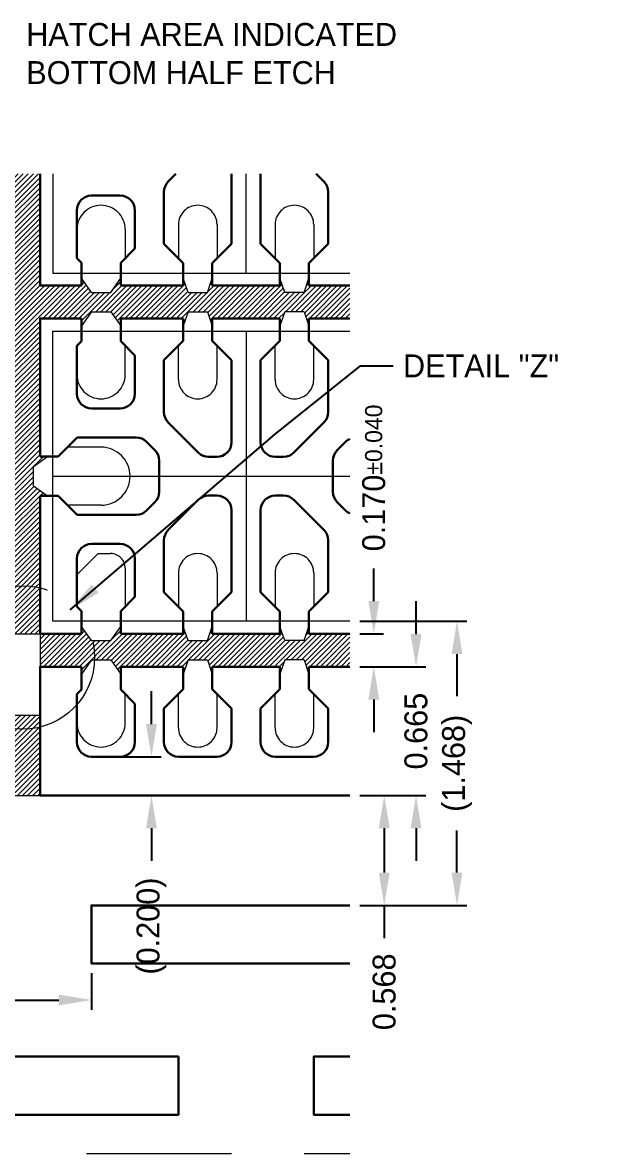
# Model space of a CAD drawing. Extents: x 397.8 to 410.5, y 211.6 to 220.6.
# Drawn here: x 403.05 to 406.04, y 214.74 to 220.58 of the extents above; entities that cross this region are included whole.
import ezdxf

# ---------------------------------------------------------------- set-up
doc = ezdxf.new("R2010")
doc.units = 0
doc.header["$LTSCALE"] = 3
doc.header["$MEASUREMENT"] = 0
for name, pattern in [('CENTER', [2, 1.25, -0.25, 0.25, -0.25]), ('HIDDEN', [0.375, 0.25, -0.125]), ('PHANTOM', [2.5, 1.25, -0.25, 0.25, -0.25, 0.25, -0.25])]:
    doc.linetypes.add(name, pattern=pattern)
for name, color, linetype, lineweight in [('CLIN', 1, 'CENTER', 15), ('DETAIL', 6, 'HIDDEN', 15), ('DIM', 4, 'Continuous', 13), ('HATCH', 8, 'Continuous', 5), ('HIDN', 6, 'HIDDEN', 15), ('HIDN2', 3, 'HIDDEN', 15), ('HIND1', 6, 'HIDDEN', 15), ('OBJ1', 7, 'Continuous', 30), ('OBJ2', 30, 'Continuous', 30), ('OBJ3', 40, 'Continuous', 30), ('OBJ4', 7, 'Continuous', 30), ('PHANTOM', 5, 'PHANTOM', 15), ('SAW', 2, 'HIDDEN', 15)]:
    doc.layers.add(name, color=color, linetype=linetype, lineweight=lineweight)
doc.dimstyles.new('3DEC X 15', dxfattribs={"dimscale": 0.0666, "dimtxt": 1.778, "dimasz": 2.54, "dimexe": 0.762, "dimexo": 0.762, "dimgap": 0.762, "dimtad": 0, "dimdec": 3, "dimzin": 0, "dimdsep": 46, "dimtxsty": 'Standard', "dimcen": 0.09, "dimadec": 0, "dimazin": 0, "dimtfac": 1, "dimtdec": 3, "dimtofl": 0, "dimtmove": 0, "dimatfit": 3, "dimfxl": 1, "dimtolj": 1, "dimtzin": 0, "dimarcsym": 0})

# ---------------------------------------------------------------- blocks, each defined once
blk = doc.blocks.new('*D63')
at = {"layer": 'Defpoints', "color": 0, "transparency": 16777216}
for p in [(307.7012, -67.5133), (308.4012, -67.5133), (308.4012, -67.7026)]:
    blk.add_point(p, dxfattribs=at)
at = {"layer": 'DIM', "color": 0, "lineweight": -2, "transparency": 16777216}
for p, q in [((307.7012, -67.564), (307.7012, -67.7534)), ((308.4012, -67.564), (308.4012, -67.7534)), ((307.7012, -67.7026), (307.532, -67.7026)), ((307.8704, -67.7026), (308.232, -67.7026))]:
    blk.add_line(p, q, dxfattribs=at)
at = {"layer": 'DIM', "color": 0, "transparency": 16777216}
for points in [[(307.8704, -67.6744), (307.8704, -67.7308), (307.7012, -67.7026)], [(308.232, -67.7308), (308.232, -67.6744), (308.4012, -67.7026)]]:
    blk.add_solid(points, dxfattribs=at)
at = {"layer": 'DIM', "color": 0, "transparency": 16777216, "insert": (307.274, -67.7026), "char_height": 0.11841, "attachment_point": 5}
blk.add_mtext('\\A1;0.700', dxfattribs=at)
blk = doc.blocks.new('*D51')
at = {"layer": 'Defpoints', "color": 0, "transparency": 16777216}
for p in [(309.7386, -66.6453), (309.7386, -67.2133), (309.9159, -67.2133)]:
    blk.add_point(p, dxfattribs=at)
at = {"layer": 'DIM', "color": 0, "lineweight": -2, "transparency": 16777216}
for p, q in [((309.7893, -66.6453), (309.9667, -66.6453)), ((309.9159, -66.8145), (309.9159, -67.0441)), ((309.7893, -67.2133), (309.9667, -67.2133)), ((309.9159, -67.2133), (309.9159, -67.3825))]:
    blk.add_line(p, q, dxfattribs=at)
at = {"layer": 'DIM', "color": 0, "transparency": 16777216}
for points in [[(309.9441, -66.8145), (309.8877, -66.8145), (309.9159, -66.6453)], [(309.8877, -67.0441), (309.9441, -67.0441), (309.9159, -67.2133)]]:
    blk.add_solid(points, dxfattribs=at)
at = {"layer": 'DIM', "color": 0, "transparency": 16777216, "insert": (309.9159, -67.6602), "char_height": 0.11841, "attachment_point": 5, "rotation": 90}
blk.add_mtext('\\A1;0.568', dxfattribs=at)
blk = doc.blocks.new('*D52')
at = {"layer": 'Defpoints', "color": 0, "transparency": 16777216}
for p in [(309.7386, -65.7453), (309.7386, -67.2133), (310.2921, -67.2133)]:
    blk.add_point(p, dxfattribs=at)
at = {"layer": 'DIM', "color": 0, "lineweight": -2, "transparency": 16777216}
for p, q in [((309.7893, -65.7453), (310.3428, -65.7453)), ((310.2921, -65.9145), (310.2921, -66.1325)), ((310.2921, -67.0441), (310.2921, -66.8261)), ((309.7893, -67.2133), (310.3428, -67.2133))]:
    blk.add_line(p, q, dxfattribs=at)
at = {"layer": 'DIM', "color": 0, "transparency": 16777216}
for points in [[(310.3203, -65.9145), (310.2639, -65.9145), (310.2921, -65.7453)], [(310.2639, -67.0441), (310.3203, -67.0441), (310.2921, -67.2133)]]:
    blk.add_solid(points, dxfattribs=at)
at = {"layer": 'DIM', "color": 0, "transparency": 16777216, "insert": (310.2921, -66.4793), "char_height": 0.118415, "attachment_point": 5, "rotation": 90}
blk.add_mtext('\\A1;(1.468)', dxfattribs=at)
blk = doc.blocks.new('*D53')
at = {"layer": 'Defpoints', "color": 0, "transparency": 16777216}
for p in [(309.7386, -65.9803), (309.7386, -66.6453), (310.0803, -66.6453)]:
    blk.add_point(p, dxfattribs=at)
at = {"layer": 'DIM', "color": 0, "lineweight": -2, "transparency": 16777216}
for p, q in [((310.0803, -65.8111), (310.0803, -65.642)), ((309.7893, -65.9803), (310.131, -65.9803)), ((309.7893, -66.6453), (310.131, -66.6453)), ((310.0803, -66.8145), (310.0803, -66.9836))]:
    blk.add_line(p, q, dxfattribs=at)
at = {"layer": 'DIM', "color": 0, "transparency": 16777216}
for points in [[(310.0521, -65.8111), (310.1085, -65.8111), (310.0803, -65.9803)], [(310.1085, -66.8145), (310.0521, -66.8145), (310.0803, -66.6453)]]:
    blk.add_solid(points, dxfattribs=at)
at = {"layer": 'DIM', "color": 0, "transparency": 16777216, "insert": (310.0803, -66.3128), "char_height": 0.11841, "attachment_point": 5, "rotation": 90}
blk.add_mtext('\\A1;0.665', dxfattribs=at)
blk = doc.blocks.new('*D54')
at = {"layer": 'Defpoints', "color": 0, "transparency": 16777216}
for p in [(309.7386, -65.8103), (309.8619, -65.8103), (309.7386, -65.9803)]:
    blk.add_point(p, dxfattribs=at)
at = {"layer": 'DIM', "color": 0, "lineweight": -2, "transparency": 16777216}
for p, q in [((309.8619, -65.6411), (309.8619, -65.472)), ((309.7893, -65.8103), (309.9126, -65.8103)), ((309.7893, -65.9803), (309.9126, -65.9803)), ((309.8619, -66.1495), (309.8619, -66.3186))]:
    blk.add_line(p, q, dxfattribs=at)
at = {"layer": 'DIM', "color": 0, "transparency": 16777216}
for points in [[(309.8337, -65.6411), (309.8901, -65.6411), (309.8619, -65.8103)], [(309.8901, -66.1495), (309.8337, -66.1495), (309.8619, -65.9803)]]:
    blk.add_solid(points, dxfattribs=at)
at = {"layer": 'DIM', "color": 0, "transparency": 16777216, "insert": (309.8619, -65.0043), "char_height": 0.118415, "attachment_point": 5, "rotation": 90}
blk.add_mtext('\\A1;0.170{\\H0.088811;%%p0.040}', dxfattribs=at)
blk = doc.blocks.new('*D62')
at = {"layer": 'Defpoints', "color": 0, "transparency": 16777216}
for p in [(308.4762, -66.4453), (308.4762, -66.6453), (308.7119, -66.6453)]:
    blk.add_point(p, dxfattribs=at)
at = {"layer": 'DIM', "color": 0, "lineweight": -2, "transparency": 16777216}
for p, q in [((308.7119, -66.2761), (308.7119, -66.107)), ((308.5269, -66.4453), (308.7626, -66.4453)), ((308.5269, -66.6453), (308.7626, -66.6453)), ((308.7119, -66.8145), (308.7119, -66.9836))]:
    blk.add_line(p, q, dxfattribs=at)
at = {"layer": 'DIM', "color": 0, "transparency": 16777216}
for points in [[(308.6837, -66.2761), (308.7401, -66.2761), (308.7119, -66.4453)], [(308.7401, -66.8145), (308.6837, -66.8145), (308.7119, -66.6453)]]:
    blk.add_solid(points, dxfattribs=at)
at = {"layer": 'DIM', "color": 0, "transparency": 16777216, "insert": (308.7119, -67.3205), "char_height": 0.118415, "attachment_point": 5, "rotation": 90}
blk.add_mtext('\\A1;(0.200)', dxfattribs=at)

msp = doc.modelspace()

# ---------------------------------------------------------------- hatches: boundary and pattern name
at = {"layer": 'HATCH'}
h = msp.add_hatch(dxfattribs=at)
h.set_pattern_fill('ANSI31', color=256, scale=0.15, style=0)
h.set_pattern_definition([(45, (422.572905, 234.33795), (-0.013258252, 0.013258252), [])])
h.paths.add_polyline_path([(400.41622, 219.2214), (400.39263, 219.2214, 0.0577431), (400.3828, 219.13661, 0.0580363), (400.39273, 219.0514), (400.41622, 219.0514)])
h.paths.add_polyline_path([(400.3828, 219.13661, -0.0577431), (400.39263, 219.2214), (399.95122, 219.2214), (399.95122, 219.0514), (400.39273, 219.0514, -0.0580363)])
h.paths.add_polyline_path([(400.83622, 219.49807, 0.1161713), (400.66622, 219.49695), (400.66622, 219.2214), (400.83622, 219.2214)])
h.paths.add_polyline_path([(401.12101, 219.1864), (401.10122, 219.1864), (401.04922, 219.2594), (401.04922, 219.2214), (400.83622, 219.2214), (400.83622, 219.0514), (401.04922, 219.0514), (401.04922, 219.0134), (401.10122, 219.0864), (401.12096, 219.0864, 0.0339719), (401.12437, 219.13661, 0.0336846)])
h.paths.add_polyline_path([(400.83622, 219.0514), (400.66622, 219.0514), (400.66622, 218.77626, 0.1161713), (400.83622, 218.77515)])
h.paths.add_polyline_path([(400.83622, 218.77515, -0.1161713), (400.66622, 218.77626), (400.66622, 218.3384), (400.62822, 218.3384), (400.70122, 218.2864), (400.70122, 218.1864), (400.62822, 218.1344), (400.66622, 218.1344), (400.66622, 217.69021, -0.1163533), (400.83622, 217.69967), (400.83622, 218.1344), (400.87422, 218.1344), (400.80122, 218.1864), (400.80122, 218.2864), (400.87422, 218.3384), (400.83622, 218.3384)])
h.paths.add_polyline_path([(400.83622, 217.69967, 0.1163533), (400.66622, 217.69021), (400.66622, 217.6714), (400.83622, 217.6714)])
h.paths.add_polyline_path([(400.41622, 217.4214), (400.41078, 217.4214, 0.0591257), (400.40048, 217.33462, 0.0566553), (400.40994, 217.2514), (400.41622, 217.2514)])
h.paths.add_polyline_path([(400.40048, 217.33462, -0.0591257), (400.41078, 217.4214), (399.95122, 217.4214), (399.95122, 217.2514), (400.40994, 217.2514, -0.0566553)])
h.paths.add_polyline_path([(401.13842, 217.3864), (401.10122, 217.3864), (401.04922, 217.4594), (401.04922, 217.4214), (400.83622, 217.4214), (400.83622, 217.2514), (401.04922, 217.2514), (401.04922, 217.2134), (401.10122, 217.2864), (401.1389, 217.2864, 0.032618), (401.14205, 217.33462, 0.0350394)])
h.paths.add_polyline_path([(400.83622, 216.96957, -0.1163533), (400.66622, 216.97903), (400.66622, 216.5864), (400.83622, 216.5864)])
h.paths.add_polyline_path([(400.83622, 217.0014), (400.66622, 217.0014), (400.66622, 216.97903, 0.1163533), (400.83622, 216.96957)])
h.paths.add_polyline_path([(402.68664, 217.3864), (402.60122, 217.3864), (402.54922, 217.4594), (402.54922, 217.4214), (402.22622, 217.4214), (402.22622, 217.4594), (402.20122, 217.3864), (402.10122, 217.3864), (402.07622, 217.4594), (402.07622, 217.4214), (401.72622, 217.4214), (401.72622, 217.4594), (401.70122, 217.3864), (401.60122, 217.3864), (401.57622, 217.4594), (401.57622, 217.4214), (401.25322, 217.4214), (401.25322, 217.4594), (401.20122, 217.3864), (401.13842, 217.3864, -0.0350394), (401.14205, 217.33462, -0.032618), (401.1389, 217.2864), (401.20122, 217.2864), (401.25322, 217.2134), (401.25322, 217.2514), (401.57622, 217.2514), (401.57622, 217.2134), (401.60122, 217.2864), (401.70122, 217.2864), (401.72622, 217.2134), (401.72622, 217.2514), (402.07622, 217.2514), (402.07622, 217.2134), (402.10122, 217.2864), (402.20122, 217.2864), (402.22622, 217.2134), (402.22622, 217.2514), (402.54922, 217.2514), (402.54922, 217.2134), (402.60122, 217.2864), (402.67653, 217.2864, -0.0087773), (402.6763, 217.29941, -0.0592704)])
h.paths.add_polyline_path([(402.96622, 217.4214), (402.75322, 217.4214), (402.75322, 217.4594), (402.70122, 217.3864), (402.68664, 217.3864, 0.0592704), (402.6763, 217.29941, 0.0087773), (402.67653, 217.2864), (402.70122, 217.2864), (402.75322, 217.2134), (402.75322, 217.2514), (402.96622, 217.2514)])
h.paths.add_polyline_path([(403.13622, 217.65932, 0.1161765), (402.96622, 217.66127), (402.96622, 217.4214), (403.13622, 217.4214)])
h.paths.add_polyline_path([(403.40752, 217.3864), (403.40122, 217.3864), (403.34922, 217.4594), (403.34922, 217.4214), (403.13622, 217.4214), (403.13622, 217.2514), (403.34922, 217.2514), (403.34922, 217.2134), (403.40122, 217.2864), (403.41764, 217.2864, 0.0087773), (403.41787, 217.29941, 0.0592704)])
h.paths.add_polyline_path([(403.13622, 217.0014), (402.96622, 217.0014), (402.96622, 216.93755, 0.1161765), (403.13622, 216.9395)])
h.paths.add_polyline_path([(403.13622, 216.9395, -0.1161765), (402.96622, 216.93755), (402.96622, 216.5864), (403.13622, 216.5864)])
h.paths.add_polyline_path([(404.73862, 217.4214), (404.52622, 217.4214), (404.52622, 217.4594), (404.50122, 217.3864), (404.40122, 217.3864), (404.37622, 217.4594), (404.37622, 217.4214), (404.02622, 217.4214), (404.02622, 217.4594), (404.00122, 217.3864), (403.90122, 217.3864), (403.87622, 217.4594), (403.87622, 217.4214), (403.55322, 217.4214), (403.55322, 217.4594), (403.50122, 217.3864), (403.40752, 217.3864, -0.0592704), (403.41787, 217.29941, -0.0087773), (403.41764, 217.2864), (403.50122, 217.2864), (403.55322, 217.2134), (403.55322, 217.2514), (403.87622, 217.2514), (403.87622, 217.2134), (403.90122, 217.2864), (404.00122, 217.2864), (404.02622, 217.2134), (404.02622, 217.2514), (404.37622, 217.2514), (404.37622, 217.2134), (404.40122, 217.2864), (404.50122, 217.2864), (404.52622, 217.2134), (404.52622, 217.2514), (404.73862, 217.2514)])
edge = h.paths.add_edge_path()
edge.add_line((400.83622, 219.79848), (400.66622, 219.79848))
edge.add_line((400.66622, 219.79848), (400.66622, 219.49695))
edge.add_arc((400.75359, 219.13661), 0.37078, 77.123013, 103.628691, ccw=False)
edge.add_line((400.83622, 219.49807), (400.83622, 219.79848))
edge = h.paths.add_edge_path()
edge.add_line((403.13622, 219.79848), (402.96622, 219.79848))
edge.add_line((402.96622, 219.79848), (402.96622, 219.2214))
edge.add_line((402.96622, 219.2214), (402.75322, 219.2214))
edge.add_line((402.75322, 219.2214), (402.75322, 219.2594))
edge.add_line((402.75322, 219.2594), (402.70122, 219.1864))
edge.add_line((402.70122, 219.1864), (402.60122, 219.1864))
edge.add_line((402.60122, 219.1864), (402.54922, 219.2594))
edge.add_line((402.54922, 219.2594), (402.54922, 219.2214))
edge.add_line((402.54922, 219.2214), (402.22622, 219.2214))
edge.add_line((402.22622, 219.2214), (402.22622, 219.2594))
edge.add_line((402.22622, 219.2594), (402.20122, 219.1864))
edge.add_line((402.20122, 219.1864), (402.10122, 219.1864))
edge.add_line((402.10122, 219.1864), (402.07622, 219.2594))
edge.add_line((402.07622, 219.2594), (402.07622, 219.2214))
edge.add_line((402.07622, 219.2214), (401.72622, 219.2214))
edge.add_line((401.72622, 219.2214), (401.72622, 219.2594))
edge.add_line((401.72622, 219.2594), (401.70122, 219.1864))
edge.add_line((401.70122, 219.1864), (401.60122, 219.1864))
edge.add_line((401.60122, 219.1864), (401.57622, 219.2594))
edge.add_line((401.57622, 219.2594), (401.57622, 219.2214))
edge.add_line((401.57622, 219.2214), (401.25322, 219.2214))
edge.add_line((401.25322, 219.2214), (401.25322, 219.2594))
edge.add_line((401.25322, 219.2594), (401.20122, 219.1864))
edge.add_line((401.20122, 219.1864), (401.12101, 219.1864))
edge.add_arc((400.75359, 219.13661), 0.37078, -7.782788, 7.717018, ccw=False)
edge.add_line((401.12096, 219.0864), (401.20122, 219.0864))
edge.add_line((401.20122, 219.0864), (401.25322, 219.0134))
edge.add_line((401.25322, 219.0134), (401.25322, 219.0514))
edge.add_line((401.25322, 219.0514), (401.57622, 219.0514))
edge.add_line((401.57622, 219.0514), (401.57622, 219.0134))
edge.add_line((401.57622, 219.0134), (401.60122, 219.0864))
edge.add_line((401.60122, 219.0864), (401.70122, 219.0864))
edge.add_line((401.70122, 219.0864), (401.72622, 219.0134))
edge.add_line((401.72622, 219.0134), (401.72622, 219.0514))
edge.add_line((401.72622, 219.0514), (402.07622, 219.0514))
edge.add_line((402.07622, 219.0514), (402.07622, 219.0134))
edge.add_line((402.07622, 219.0134), (402.10122, 219.0864))
edge.add_line((402.10122, 219.0864), (402.20122, 219.0864))
edge.add_line((402.20122, 219.0864), (402.22622, 219.0134))
edge.add_line((402.22622, 219.0134), (402.22622, 219.0514))
edge.add_line((402.22622, 219.0514), (402.54922, 219.0514))
edge.add_line((402.54922, 219.0514), (402.54922, 219.0134))
edge.add_line((402.54922, 219.0134), (402.60122, 219.0864))
edge.add_line((402.60122, 219.0864), (402.70122, 219.0864))
edge.add_line((402.70122, 219.0864), (402.75322, 219.0134))
edge.add_line((402.75322, 219.0134), (402.75322, 219.0514))
edge.add_line((402.75322, 219.0514), (402.96622, 219.0514))
edge.add_line((402.96622, 219.0514), (402.96622, 218.3384))
edge.add_line((402.96622, 218.3384), (402.92822, 218.3384))
edge.add_line((402.92822, 218.3384), (403.00122, 218.2864))
edge.add_line((403.00122, 218.2864), (403.00122, 218.1864))
edge.add_line((403.00122, 218.1864), (402.92822, 218.1344))
edge.add_line((402.92822, 218.1344), (402.96622, 218.1344))
edge.add_line((402.96622, 218.1344), (402.96622, 217.66127))
edge.add_arc((403.04708, 217.29941), 0.37078, 76.089501, 102.596374, ccw=False)
edge.add_line((403.13622, 217.65932), (403.13622, 218.1344))
edge.add_line((403.13622, 218.1344), (403.17422, 218.1344))
edge.add_line((403.17422, 218.1344), (403.10122, 218.1864))
edge.add_line((403.10122, 218.1864), (403.10122, 218.2864))
edge.add_line((403.10122, 218.2864), (403.17422, 218.3384))
edge.add_line((403.17422, 218.3384), (403.13622, 218.3384))
edge.add_line((403.13622, 218.3384), (403.13622, 219.0514))
edge.add_line((403.13622, 219.0514), (403.34922, 219.0514))
edge.add_line((403.34922, 219.0514), (403.34922, 219.0134))
edge.add_line((403.34922, 219.0134), (403.40122, 219.0864))
edge.add_line((403.40122, 219.0864), (403.50122, 219.0864))
edge.add_line((403.50122, 219.0864), (403.55322, 219.0134))
edge.add_line((403.55322, 219.0134), (403.55322, 219.0514))
edge.add_line((403.55322, 219.0514), (403.87622, 219.0514))
edge.add_line((403.87622, 219.0514), (403.87622, 219.0134))
edge.add_line((403.87622, 219.0134), (403.90122, 219.0864))
edge.add_line((403.90122, 219.0864), (404.00122, 219.0864))
edge.add_line((404.00122, 219.0864), (404.02622, 219.0134))
edge.add_line((404.02622, 219.0134), (404.02622, 219.0514))
edge.add_line((404.02622, 219.0514), (404.37622, 219.0514))
edge.add_line((404.37622, 219.0514), (404.37622, 219.0134))
edge.add_line((404.37622, 219.0134), (404.40122, 219.0864))
edge.add_line((404.40122, 219.0864), (404.50122, 219.0864))
edge.add_line((404.50122, 219.0864), (404.52622, 219.0134))
edge.add_line((404.52622, 219.0134), (404.52622, 219.0514))
edge.add_line((404.52622, 219.0514), (404.73862, 219.0514))
edge.add_line((404.73862, 219.0514), (404.73862, 219.2214))
edge.add_line((404.73862, 219.2214), (404.52622, 219.2214))
edge.add_line((404.52622, 219.2214), (404.52622, 219.2594))
edge.add_line((404.52622, 219.2594), (404.50122, 219.1864))
edge.add_line((404.50122, 219.1864), (404.40122, 219.1864))
edge.add_line((404.40122, 219.1864), (404.37622, 219.2594))
edge.add_line((404.37622, 219.2594), (404.37622, 219.2214))
edge.add_line((404.37622, 219.2214), (404.02622, 219.2214))
edge.add_line((404.02622, 219.2214), (404.02622, 219.2594))
edge.add_line((404.02622, 219.2594), (404.00122, 219.1864))
edge.add_line((404.00122, 219.1864), (403.90122, 219.1864))
edge.add_line((403.90122, 219.1864), (403.87622, 219.2594))
edge.add_line((403.87622, 219.2594), (403.87622, 219.2214))
edge.add_line((403.87622, 219.2214), (403.55322, 219.2214))
edge.add_line((403.55322, 219.2214), (403.55322, 219.2594))
edge.add_line((403.55322, 219.2594), (403.50122, 219.1864))
edge.add_line((403.50122, 219.1864), (403.40122, 219.1864))
edge.add_line((403.40122, 219.1864), (403.34922, 219.2594))
edge.add_line((403.34922, 219.2594), (403.34922, 219.2214))
edge.add_line((403.34922, 219.2214), (403.13622, 219.2214))
edge.add_line((403.13622, 219.2214), (403.13622, 219.79848))

# ---------------------------------------------------------------- linework, layer by layer
at = {"layer": 'CLIN'}
for p, q in [((404.20122, 219.2864), (404.20122, 219.79848)), ((404.20122, 218.9864), (404.20122, 217.4864))]:
    msp.add_line(p, q, dxfattribs=at)
msp.add_lwpolyline([(403.20122, 218.2364), (404.73862, 218.2364)], dxfattribs=at)
at = {"layer": 'DETAIL'}
msp.add_circle((403.04708, 217.29941), 0.37078, dxfattribs=at)
at = {"layer": 'HIDN'}
for p, q in [((403.57622, 219.5114), (403.57622, 219.3624)), ((403.85122, 219.5364), (403.85122, 219.3624)), ((404.05122, 219.5364), (404.05122, 219.3624)), ((404.35122, 219.5364), (404.35122, 219.3624)), ((404.55122, 219.5364), (404.55122, 219.3624)), ((403.57622, 218.7614), (403.57622, 218.9104)), ((403.85122, 218.7364), (403.85122, 218.9104)), ((404.05122, 218.7364), (404.05122, 218.9104)), ((404.35122, 218.7364), (404.35122, 218.9104)), ((404.55122, 218.7364), (404.55122, 218.9104)), ((403.45122, 218.3864), (403.27722, 218.3864)), ((403.45122, 218.0864), (403.27722, 218.0864)), ((403.32622, 217.7264), (403.43622, 217.8364)), ((403.43622, 217.8364), (403.50022, 217.8364)), ((403.57622, 217.7604), (403.57622, 217.5624)), ((403.85122, 217.7364), (403.85122, 217.5624)), ((404.05122, 217.7364), (404.05122, 217.5624)), ((404.35122, 217.7364), (404.35122, 217.5624)), ((404.55122, 217.7364), (404.55122, 217.5624)), ((403.32622, 216.9614), (403.32622, 217.1104)), ((403.57622, 216.9614), (403.57622, 217.1104)), ((403.85122, 216.9364), (403.85122, 217.1104)), ((404.05122, 216.9364), (404.05122, 217.1104)), ((404.35122, 216.9364), (404.35122, 217.1104)), ((404.55122, 216.9364), (404.55122, 217.1104))]:
    msp.add_line(p, q, dxfattribs=at)
msp.add_lwpolyline([(397.75122, 219.79848), (397.75122, 214.7364), (404.73862, 214.7364)], dxfattribs=at)
for centre, radius, start, end in [((403.45122, 219.5114), 0.125, 0, 180), ((403.95122, 219.5364), 0.1, 0, 180), ((404.45122, 219.5364), 0.1, 0, 180), ((403.45122, 218.7614), 0.125, 180, 0), ((403.95122, 218.7364), 0.1, 180, 0), ((404.45122, 218.7364), 0.1, 180, 0), ((403.45122, 218.2364), 0.15, 270, 90), ((403.50022, 217.7604), 0.076, 0, 90), ((403.95122, 217.7364), 0.1, 0, 180), ((404.45122, 217.7364), 0.1, 0, 180), ((403.45122, 216.9614), 0.125, 180, 0), ((403.95122, 216.9364), 0.1, 180, 0), ((404.45122, 216.9364), 0.1, 180, 0)]:
    msp.add_arc(centre, radius, start, end, dxfattribs=at)
at = {"layer": 'HIDN2'}
for p, q in [((402.96622, 217.4214), (403.13622, 217.4214)), ((403.13622, 217.4214), (403.13622, 217.2514)), ((402.96622, 217.0014), (403.13622, 217.0014))]:
    msp.add_line(p, q, dxfattribs=at)
at = {"layer": 'HIND1'}
msp.add_line((402.96622, 216.5864), (403.13622, 216.5864), dxfattribs=at)
msp.add_lwpolyline([(397.75122, 219.69842), (397.75122, 214.7364), (404.73862, 214.7364)], dxfattribs=at)
at = {"layer": 'OBJ1'}
for points in [[(404.73862, 216.0184), (403.40122, 216.0184), (403.40122, 215.7184), (404.73862, 215.7184)], [(404.73862, 215.2364), (404.55122, 215.2364), (404.55122, 214.9364), (404.73862, 214.9364)]]:
    msp.add_lwpolyline(points, dxfattribs=at)
msp.add_lwpolyline([(402.25122, 214.9364), (403.85122, 214.9364), (403.85122, 215.2364), (402.25122, 215.2364)], close=True, dxfattribs=at)
at = {"layer": 'OBJ2'}
for p, q in [((403.8383, 219.79848), (403.79848, 219.75866)), ((404.12622, 219.79848), (404.12622, 219.4374)), ((404.27622, 219.79848), (404.27622, 219.4374)), ((404.56414, 219.79848), (404.60396, 219.75866)), ((403.40222, 219.6864), (403.55022, 219.6864)), ((403.77622, 219.70492), (403.77622, 219.4374)), ((404.62622, 219.70492), (404.62622, 219.4374)), ((403.32622, 219.6104), (403.32622, 219.3624)), ((403.62622, 219.6104), (403.62622, 219.4124)), ((403.62622, 219.4124), (403.55322, 219.3394)), ((403.77622, 219.4374), (403.87622, 219.3374)), ((404.02622, 219.3374), (404.12622, 219.4374)), ((404.37622, 219.3374), (404.27622, 219.4374)), ((404.62622, 219.4374), (404.52622, 219.3374)), ((403.34922, 219.3394), (403.32622, 219.3624)), ((403.34922, 219.3394), (403.34922, 219.2864)), ((403.55322, 219.3394), (403.55322, 219.2864)), ((403.87622, 219.3374), (403.87622, 219.2864)), ((404.02622, 219.3374), (404.02622, 219.2864)), ((404.37622, 219.3374), (404.37622, 219.2864)), ((404.52622, 219.3374), (404.52622, 219.2864)), ((403.34922, 218.9334), (403.34922, 218.9864)), ((403.55322, 218.9334), (403.55322, 218.9864)), ((403.87622, 218.9354), (403.87622, 218.9864)), ((404.02622, 218.9354), (404.02622, 218.9864)), ((404.37622, 218.9354), (404.37622, 218.9864)), ((404.52622, 218.9354), (404.52622, 218.9864)), ((403.34922, 218.9334), (403.32622, 218.9104)), ((403.62622, 218.8604), (403.55322, 218.9334)), ((403.77622, 218.8354), (403.87622, 218.9354)), ((404.02622, 218.9354), (404.12622, 218.8354)), ((404.37622, 218.9354), (404.27622, 218.8354)), ((404.62622, 218.8354), (404.52622, 218.9354)), ((403.32622, 218.6624), (403.32622, 218.9104)), ((403.62622, 218.6624), (403.62622, 218.8604)), ((403.77622, 218.56788), (403.77622, 218.8354)), ((404.12622, 218.4124), (404.12622, 218.8354)), ((404.27622, 218.4124), (404.27622, 218.8354)), ((404.62622, 218.56788), (404.62622, 218.8354)), ((403.40222, 218.5864), (403.55022, 218.5864)), ((403.95396, 218.35866), (403.79848, 218.51414)), ((404.44848, 218.35866), (404.60396, 218.51414)), ((403.22922, 218.3384), (403.32722, 218.4364)), ((403.63261, 218.4364), (403.32722, 218.4364)), ((403.72973, 218.37076), (403.68635, 218.41414)), ((404.67271, 218.37076), (404.71609, 218.41414)), ((403.22922, 218.3384), (403.20122, 218.3384)), ((403.75199, 218.31702), (403.75199, 218.15578)), ((404.05022, 218.3364), (404.0077, 218.3364)), ((404.35222, 218.3364), (404.39474, 218.3364)), ((404.65045, 218.31702), (404.65045, 218.15578)), ((403.22922, 218.1344), (403.20122, 218.1344)), ((403.32722, 218.0364), (403.22922, 218.1344)), ((403.95396, 218.11414), (403.79848, 217.95866)), ((404.05022, 218.1364), (404.0077, 218.1364)), ((404.35222, 218.1364), (404.39474, 218.1364)), ((404.44848, 218.11414), (404.60396, 217.95866)), ((403.72973, 218.10204), (403.68635, 218.05866)), ((404.12622, 218.0604), (404.12622, 217.6374)), ((404.27622, 218.0604), (404.27622, 217.6374)), ((404.67271, 218.10204), (404.71609, 218.05866)), ((403.63261, 218.0364), (403.32722, 218.0364)), ((403.55022, 217.8864), (403.40222, 217.8864)), ((403.77622, 217.90492), (403.77622, 217.6374)), ((404.62622, 217.90492), (404.62622, 217.6374)), ((403.32622, 217.8104), (403.32622, 217.5624)), ((403.62622, 217.8104), (403.62622, 217.6124)), ((403.55322, 217.5394), (403.62622, 217.6124)), ((403.77622, 217.6374), (403.87622, 217.5374)), ((404.02622, 217.5374), (404.12622, 217.6374)), ((404.37622, 217.5374), (404.27622, 217.6374)), ((404.62622, 217.6374), (404.52622, 217.5374)), ((403.32622, 217.5624), (403.34922, 217.5394)), ((403.34922, 217.5394), (403.34922, 217.4864)), ((403.55322, 217.5394), (403.55322, 217.4864)), ((403.87622, 217.5374), (403.87622, 217.4864)), ((404.02622, 217.5374), (404.02622, 217.4864)), ((404.37622, 217.5374), (404.37622, 217.4864)), ((404.52622, 217.5374), (404.52622, 217.4864))]:
    msp.add_line(p, q, dxfattribs=at)
for centre, start, end in [((403.85222, 219.70492), 135, 180), ((404.55022, 219.70492), 0, 45), ((403.40222, 219.6104), 90, 180), ((403.55022, 219.6104), 0, 90), ((403.40222, 218.6624), 180, 270), ((403.55022, 218.6624), 270, 0), ((403.85222, 218.56788), 180, 225), ((404.55022, 218.56788), 315, 0), ((403.63261, 218.3604), 45, 90), ((404.05022, 218.4124), 270, 0), ((404.35222, 218.4124), 180, 270), ((404.76983, 218.3604), 114.250623, 135), ((403.67599, 218.31702), 0, 45), ((404.0077, 218.4124), 225, 270), ((404.39474, 218.4124), 270, 315), ((404.72645, 218.31702), 135, 180), ((403.67599, 218.15578), 315, 0), ((404.0077, 218.0604), 90, 135), ((404.05022, 218.0604), 0, 90), ((404.35222, 218.0604), 90, 180), ((404.39474, 218.0604), 45, 90), ((404.72645, 218.15578), 180, 225), ((403.63261, 218.1124), 270, 315), ((404.76983, 218.1124), 225, 245.749377), ((403.85222, 217.90492), 135, 180), ((404.55022, 217.90492), 0, 45), ((403.40222, 217.8104), 90, 180), ((403.55022, 217.8104), 0, 90)]:
    msp.add_arc(centre, 0.076, start, end, dxfattribs=at)
at = {"layer": 'OBJ3'}
for p, q in [((403.34922, 217.1864), (403.34922, 217.2514)), ((403.55322, 217.1864), (403.55322, 217.2514)), ((403.87622, 217.1864), (403.87622, 217.2514)), ((404.02622, 217.1864), (404.02622, 217.2514)), ((404.37622, 217.1864), (404.37622, 217.2514)), ((404.52622, 217.1864), (404.52622, 217.2514)), ((403.34922, 217.1334), (403.34922, 217.1864)), ((403.55322, 217.1334), (403.55322, 217.1864)), ((403.87622, 217.1354), (403.87622, 217.1864)), ((404.02622, 217.1354), (404.02622, 217.1864)), ((404.37622, 217.1354), (404.37622, 217.1864)), ((404.52622, 217.1354), (404.52622, 217.1864)), ((403.32622, 217.1104), (403.34922, 217.1334)), ((403.55322, 217.1334), (403.62622, 217.0604)), ((403.77622, 217.0354), (403.87622, 217.1354)), ((404.02622, 217.1354), (404.12622, 217.0354)), ((404.37622, 217.1354), (404.27622, 217.0354)), ((404.62622, 217.0354), (404.52622, 217.1354)), ((403.32622, 216.8624), (403.32622, 217.1104)), ((403.62622, 216.8624), (403.62622, 217.0604)), ((403.77622, 216.8624), (403.77622, 217.0354)), ((404.12622, 216.8624), (404.12622, 217.0354)), ((404.27622, 216.8624), (404.27622, 217.0354)), ((404.62622, 216.8624), (404.62622, 217.0354)), ((403.55022, 216.7864), (403.40222, 216.7864)), ((403.85222, 216.7864), (404.05022, 216.7864)), ((404.35222, 216.7864), (404.55022, 216.7864))]:
    msp.add_line(p, q, dxfattribs=at)
for points in [[(403.34922, 217.2514), (403.13622, 217.2514), (403.13622, 216.5864), (404.73862, 216.5864)], [(403.87622, 217.2514), (403.55322, 217.2514)], [(404.37622, 217.2514), (404.02622, 217.2514)], [(404.73862, 217.2514), (404.52622, 217.2514)]]:
    msp.add_lwpolyline(points, dxfattribs=at)
for centre, start, end in [((403.40222, 216.8624), 180, 270), ((403.55022, 216.8624), 270, 0), ((403.85222, 216.8624), 180, 270), ((404.05022, 216.8624), 270, 0), ((404.35222, 216.8624), 180, 270), ((404.55022, 216.8624), 270, 0)]:
    msp.add_arc(centre, 0.076, start, end, dxfattribs=at)
at = {"layer": 'OBJ4'}
for p, q in [((403.34922, 219.2864), (403.34922, 219.2214)), ((403.55322, 219.2864), (403.55322, 219.2214)), ((403.87622, 219.2864), (403.87622, 219.2214)), ((404.02622, 219.2864), (404.02622, 219.2214)), ((404.37622, 219.2864), (404.37622, 219.2214)), ((404.52622, 219.2864), (404.52622, 219.2214)), ((403.34922, 218.9864), (403.34922, 219.0514)), ((403.55322, 218.9864), (403.55322, 219.0514)), ((403.87622, 218.9864), (403.87622, 219.0514)), ((404.02622, 218.9864), (404.02622, 219.0514)), ((404.37622, 218.9864), (404.37622, 219.0514)), ((404.52622, 218.9864), (404.52622, 219.0514)), ((403.20122, 218.3384), (403.13622, 218.3384)), ((403.20122, 218.1344), (403.13622, 218.1344)), ((403.34922, 217.4864), (403.34922, 217.4214)), ((403.55322, 217.4864), (403.55322, 217.4214)), ((403.87622, 217.4864), (403.87622, 217.4214)), ((404.02622, 217.4864), (404.02622, 217.4214)), ((404.37622, 217.4864), (404.37622, 217.4214)), ((404.52622, 217.4864), (404.52622, 217.4214))]:
    msp.add_line(p, q, dxfattribs=at)
for points in [[(403.13622, 219.79848), (403.13622, 219.2214), (403.34922, 219.2214)], [(403.55322, 219.2214), (403.87622, 219.2214)], [(404.02622, 219.2214), (404.37622, 219.2214)], [(404.52622, 219.2214), (404.73862, 219.2214)], [(403.13622, 218.3384), (403.13622, 219.0514), (403.34922, 219.0514)], [(403.55322, 219.0514), (403.87622, 219.0514)], [(404.02622, 219.0514), (404.37622, 219.0514)], [(404.52622, 219.0514), (404.73862, 219.0514)], [(403.34922, 217.4214), (403.13622, 217.4214), (403.13622, 218.1344)], [(403.87622, 217.4214), (403.55322, 217.4214)], [(404.37622, 217.4214), (404.02622, 217.4214)], [(404.73862, 217.4214), (404.52622, 217.4214)]]:
    msp.add_lwpolyline(points, dxfattribs=at)
at = {"layer": 'PHANTOM'}
for points in [[(403.20122, 219.79848), (403.20122, 219.2864), (404.73862, 219.2864)], [(404.73862, 217.4864), (403.20122, 217.4864), (403.20122, 218.9864), (404.73862, 218.9864)]]:
    msp.add_lwpolyline(points, dxfattribs=at)
at = {"layer": 'SAW'}
for p, q in [((403.40122, 219.1864), (403.34922, 219.2594)), ((403.50122, 219.1864), (403.55322, 219.2594)), ((403.90122, 219.1864), (403.87622, 219.2594)), ((403.90122, 219.1864), (403.87622, 219.2594)), ((404.00122, 219.1864), (404.02622, 219.2594)), ((404.00122, 219.1864), (404.02622, 219.2594)), ((404.40122, 219.1864), (404.37622, 219.2594)), ((404.40122, 219.1864), (404.37622, 219.2594)), ((404.50122, 219.1864), (404.52622, 219.2594)), ((403.40122, 219.1864), (403.50122, 219.1864)), ((403.40122, 219.1864), (403.50122, 219.1864)), ((403.90122, 219.1864), (404.00122, 219.1864)), ((403.90122, 219.1864), (404.00122, 219.1864)), ((404.50122, 219.1864), (404.40122, 219.1864)), ((404.50122, 219.1864), (404.40122, 219.1864)), ((403.40122, 219.0864), (403.34922, 219.0134)), ((403.40122, 219.0864), (403.50122, 219.0864)), ((403.40122, 219.0864), (403.50122, 219.0864)), ((403.50122, 219.0864), (403.55322, 219.0134)), ((403.90122, 219.0864), (403.87622, 219.0134)), ((403.90122, 219.0864), (403.87622, 219.0134)), ((403.90122, 219.0864), (404.00122, 219.0864)), ((403.90122, 219.0864), (404.00122, 219.0864)), ((404.00122, 219.0864), (404.02622, 219.0134)), ((404.00122, 219.0864), (404.02622, 219.0134)), ((404.40122, 219.0864), (404.37622, 219.0134)), ((404.40122, 219.0864), (404.37622, 219.0134)), ((404.50122, 219.0864), (404.40122, 219.0864)), ((404.50122, 219.0864), (404.40122, 219.0864)), ((404.50122, 219.0864), (404.52622, 219.0134)), ((403.10122, 218.2864), (403.17422, 218.3384)), ((403.10122, 218.1864), (403.10122, 218.2864)), ((403.10122, 218.1864), (403.10122, 218.2864)), ((403.10122, 218.1864), (403.17422, 218.1344)), ((403.40122, 217.3864), (403.34922, 217.4594)), ((403.50122, 217.3864), (403.55322, 217.4594)), ((403.90122, 217.3864), (403.87622, 217.4594)), ((403.90122, 217.3864), (403.87622, 217.4594)), ((404.00122, 217.3864), (404.02622, 217.4594)), ((404.00122, 217.3864), (404.02622, 217.4594)), ((404.40122, 217.3864), (404.37622, 217.4594)), ((404.40122, 217.3864), (404.37622, 217.4594)), ((404.50122, 217.3864), (404.52622, 217.4594)), ((403.40122, 217.3864), (403.50122, 217.3864)), ((403.40122, 217.3864), (403.50122, 217.3864)), ((403.90122, 217.3864), (404.00122, 217.3864)), ((403.90122, 217.3864), (404.00122, 217.3864)), ((404.50122, 217.3864), (404.40122, 217.3864)), ((404.50122, 217.3864), (404.40122, 217.3864)), ((403.40122, 217.2864), (403.34922, 217.2134)), ((403.40122, 217.2864), (403.50122, 217.2864)), ((403.40122, 217.2864), (403.50122, 217.2864)), ((403.50122, 217.2864), (403.55322, 217.2134)), ((403.90122, 217.2864), (403.87622, 217.2134)), ((403.90122, 217.2864), (403.87622, 217.2134)), ((403.90122, 217.2864), (404.00122, 217.2864)), ((403.90122, 217.2864), (404.00122, 217.2864)), ((404.00122, 217.2864), (404.02622, 217.2134)), ((404.00122, 217.2864), (404.02622, 217.2134)), ((404.40122, 217.2864), (404.37622, 217.2134)), ((404.40122, 217.2864), (404.37622, 217.2134)), ((404.50122, 217.2864), (404.40122, 217.2864)), ((404.50122, 217.2864), (404.40122, 217.2864)), ((404.50122, 217.2864), (404.52622, 217.2134))]:
    msp.add_line(p, q, dxfattribs=at)

# ---------------------------------------------------------------- texts
at = {"layer": 'DIM', "char_height": 0.1184148, "attachment_point": 1}
for s, insert in [('\\A1;HATCH AREA INDICATED\\PBOTTOM HALF ETCH', (403.06426, 220.57886)), ('\\A1;DETAIL "Z"', (405.01289, 218.86583))]:
    msp.add_mtext(s, dxfattribs=dict(at, insert=insert))

# ---------------------------------------------------------------- dimensions: what is measured, and where the dimension line sits
at = {"layer": 'DIM'}
dim = msp.add_linear_dim(base=(404.8619, 217.4214), p1=(404.73862, 217.2514), p2=(404.73862, 217.4214), angle=90, dimstyle='3DEC X 15', override={"dimtol": 1, "dimtp": 0.04, "dimtm": 0.04, "dimtfac": 0.75}, dxfattribs=at)
dim.commit()
dim.dimension.update_dxf_attribs({"geometry": '*D54', "text_midpoint": (404.8619, 218.22739), "insert": (95.00003, 283.23169)})
for base, p1, p2, picture, middle in [((405.08029, 216.5864), (404.73862, 217.2514), (404.73862, 216.5864), '*D53', (405.08029, 216.9189)), ((404.91594, 216.0184), (404.73862, 216.5864), (404.73862, 216.0184), '*D51', (404.91594, 215.57152))]:
    dim = msp.add_linear_dim(base=base, p1=p1, p2=p2, angle=90, dimstyle='3DEC X 15', dxfattribs=at)
    dim.commit()
    dim.dimension.update_dxf_attribs({"geometry": picture, "text_midpoint": middle, "dimtype": 128, "insert": (95.00003, 283.23169)})
dim = msp.add_linear_dim(base=(405.2921, 216.0184), p1=(404.73862, 217.4864), p2=(404.73862, 216.0184), angle=90, text='(<>)', dimstyle='3DEC X 15', dxfattribs=at)
dim.commit()
dim.dimension.update_dxf_attribs({"geometry": '*D52', "text_midpoint": (405.2921, 216.7524), "dimtype": 128, "insert": (95.00003, 283.23169)})
dim = msp.add_linear_dim(base=(403.71189, 216.5864), p1=(403.47622, 216.7864), p2=(403.47622, 216.5864), angle=90, text='(<>)', dimstyle='3DEC X 15', dxfattribs=at)
dim.commit()
dim.dimension.update_dxf_attribs({"geometry": '*D62', "text_midpoint": (403.71189, 215.91115), "insert": (95.00003, 283.23169)})
dim = msp.add_linear_dim(base=(403.40122, 215.52907), p1=(402.70122, 215.7184), p2=(403.40122, 215.7184), dimstyle='3DEC X 15', dxfattribs=at)
dim.commit()
dim.dimension.update_dxf_attribs({"geometry": '*D63', "text_midpoint": (402.27408, 215.52907), "dimtype": 128, "insert": (95.00003, 283.23169)})

# ---------------------------------------------------------------- leaders
at = {"layer": 'DIM', "annotation_type": 0, "has_hookline": 1, "hookline_direction": 0, "text_width": 1.02626}
msp.add_leader([(403.29211, 217.54525), (404.35185, 218.45274), (404.79297, 218.80662), (404.96214, 218.80662)], dimstyle='3DEC X 15', override={"dimgap": 0.762, "dimtad": 0}, dxfattribs=at)

doc.saveas('drawing.dxf')
